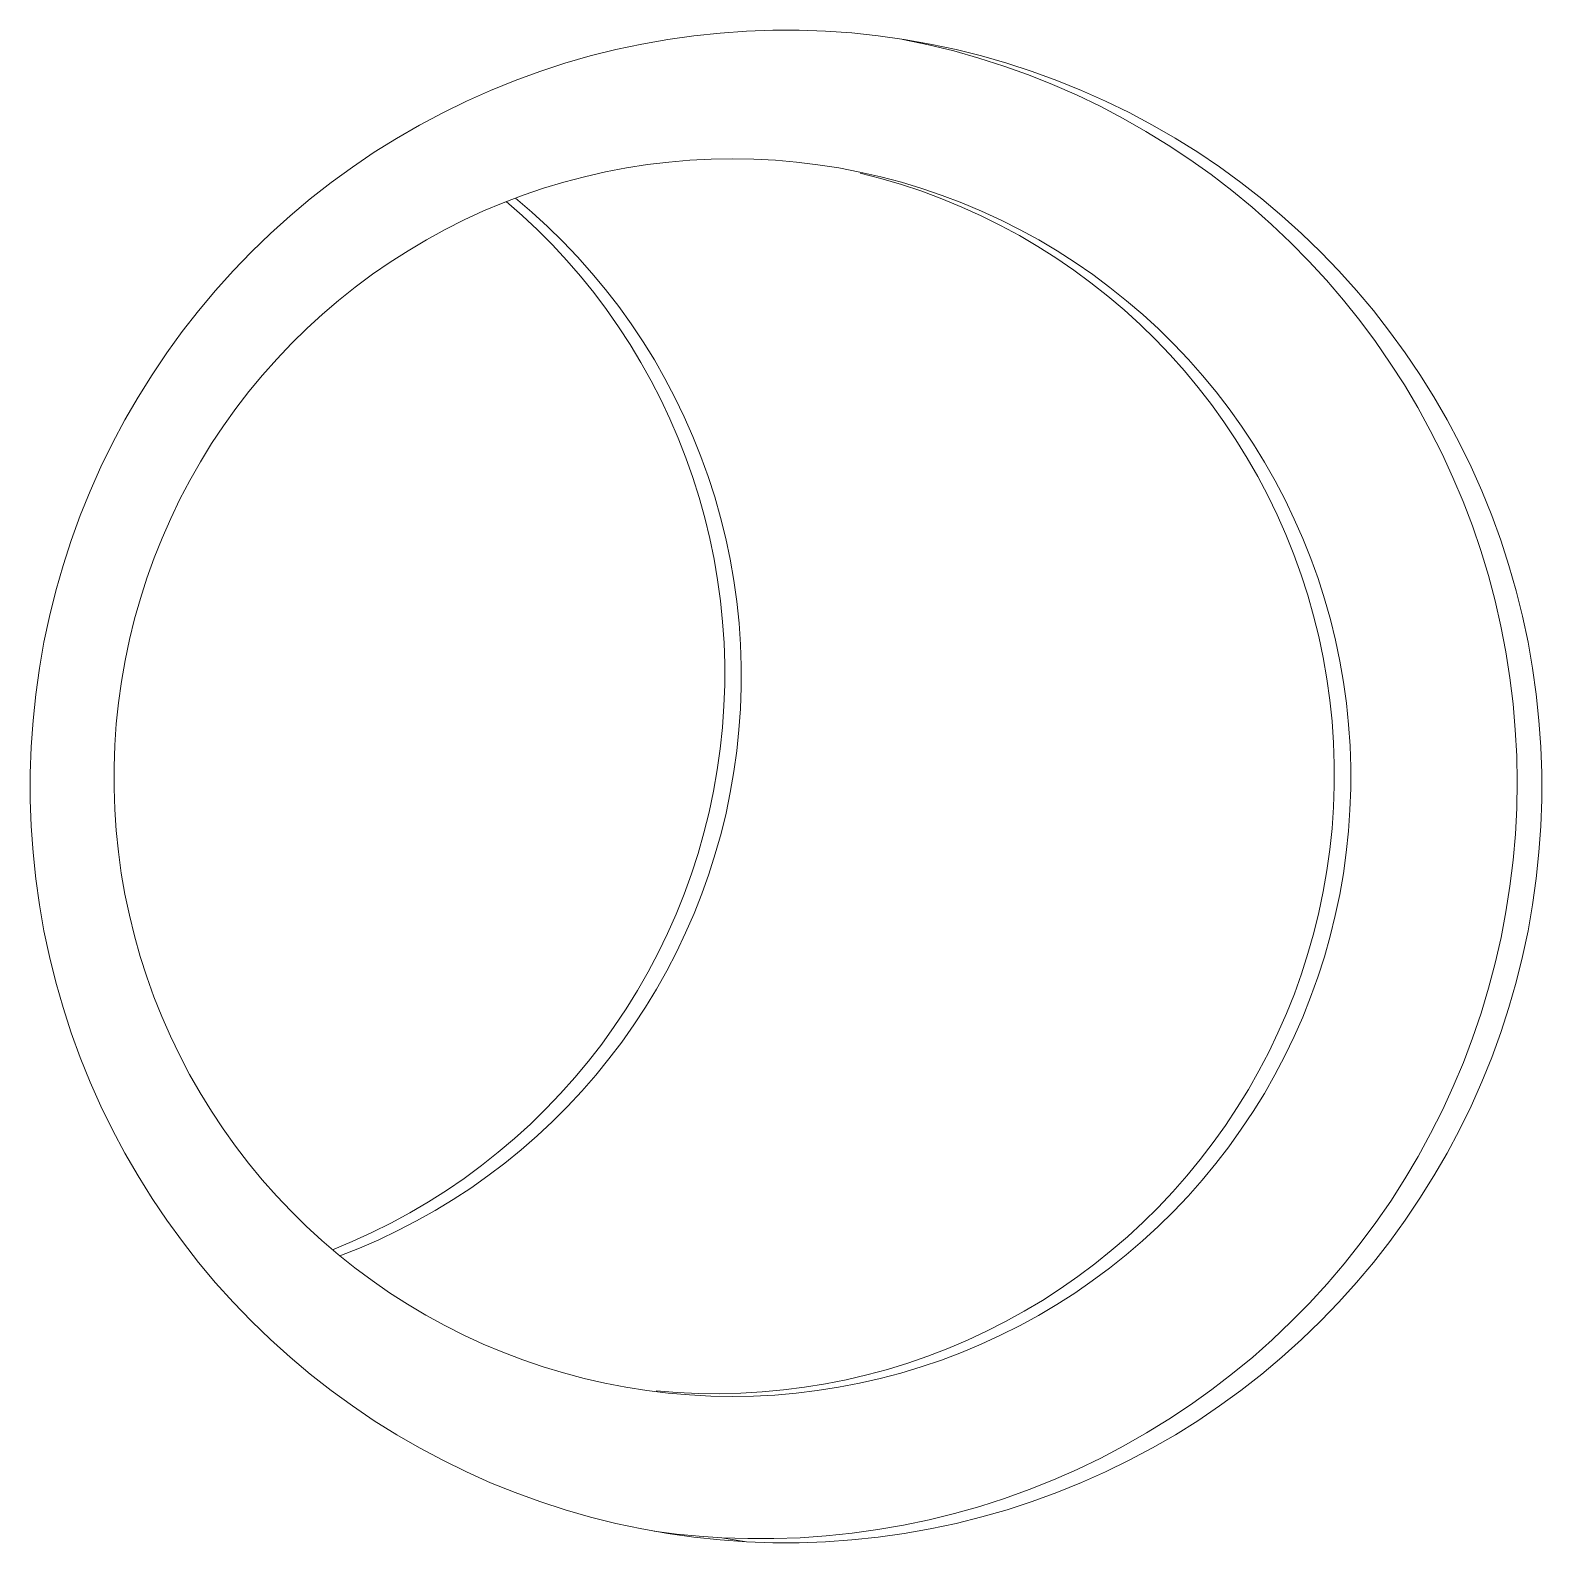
# Model space of a CAD drawing. Header units: inches. Extents: x 214 to 477, y -11 to 187.
# Drawn here: x 347.039 to 347.2554, y 115.3435 to 115.56 of the extents above; entities that cross this region are included whole.
import ezdxf

# ---------------------------------------------------------------- set-up
doc = ezdxf.new("R2010")
doc.units = ezdxf.units.IN
doc.layers.add('ZANO_R', color=7, linetype='Continuous', lineweight=0)

msp = doc.modelspace()

# ---------------------------------------------------------------- linework, layer by layer
at = {"layer": 'ZANO_R'}
for p, q in [((347.12659, 115.55802), (347.13031, 115.55868)), ((347.13031, 115.55868), (347.13405, 115.5592)), ((347.13405, 115.5592), (347.13781, 115.5596)), ((347.13781, 115.5596), (347.14158, 115.55987)), ((347.14158, 115.55987), (347.14535, 115.56)), ((347.14535, 115.56), (347.14913, 115.56)), ((347.14913, 115.56), (347.15291, 115.55987)), ((347.15291, 115.55987), (347.15667, 115.55961)), ((347.15667, 115.55961), (347.16043, 115.55921)), ((347.16043, 115.55921), (347.16417, 115.55868)), ((347.16763, 115.55793), (347.16397, 115.55869)), ((347.16417, 115.55868), (347.16789, 115.55803)), ((347.11923, 115.55632), (347.12289, 115.55723)), ((347.12289, 115.55723), (347.12659, 115.55802)), ((347.17127, 115.55704), (347.16763, 115.55793)), ((347.16789, 115.55803), (347.17159, 115.55724)), ((347.17486, 115.55602), (347.17127, 115.55704)), ((347.17159, 115.55724), (347.17525, 115.55632)), ((347.112, 115.5541), (347.1156, 115.55527)), ((347.1156, 115.55527), (347.11923, 115.55632)), ((347.17843, 115.55488), (347.17486, 115.55602)), ((347.17525, 115.55632), (347.17888, 115.55528)), ((347.18195, 115.55362), (347.17843, 115.55488)), ((347.17888, 115.55528), (347.18248, 115.55411)), ((347.10495, 115.55139), (347.10845, 115.55281)), ((347.10845, 115.55281), (347.112, 115.5541)), ((347.18542, 115.55224), (347.18195, 115.55362)), ((347.18248, 115.55411), (347.18603, 115.55282)), ((347.18884, 115.55074), (347.18542, 115.55224)), ((347.18603, 115.55282), (347.18953, 115.5514)), ((347.1015, 115.54986), (347.10495, 115.55139)), ((347.19221, 115.54912), (347.18884, 115.55074)), ((347.18953, 115.5514), (347.19298, 115.54987)), ((347.09477, 115.54642), (347.09811, 115.5482)), ((347.09811, 115.5482), (347.1015, 115.54986)), ((347.19553, 115.54738), (347.19221, 115.54912)), ((347.19298, 115.54987), (347.19638, 115.54821)), ((347.19638, 115.54821), (347.19971, 115.54643)), ((347.0915, 115.54453), (347.09477, 115.54642)), ((347.19878, 115.54553), (347.19553, 115.54738)), ((347.19971, 115.54643), (347.20298, 115.54454)), ((347.0883, 115.54253), (347.0915, 115.54453)), ((347.20196, 115.54357), (347.19878, 115.54553)), ((347.20508, 115.54151), (347.20196, 115.54357)), ((347.20298, 115.54454), (347.20619, 115.54254)), ((347.08517, 115.54042), (347.0883, 115.54253)), ((347.13045, 115.54114), (347.1335, 115.5414)), ((347.1335, 115.5414), (347.13655, 115.54156)), ((347.13655, 115.54156), (347.13961, 115.54161)), ((347.13961, 115.54161), (347.14266, 115.54155)), ((347.14266, 115.54155), (347.14572, 115.5414)), ((347.14572, 115.5414), (347.14876, 115.54113)), ((347.20812, 115.53933), (347.20508, 115.54151)), ((347.20619, 115.54254), (347.20932, 115.54043)), ((347.08211, 115.5382), (347.08517, 115.54042)), ((347.11841, 115.53904), (347.12139, 115.53972)), ((347.12139, 115.53972), (347.12439, 115.5403)), ((347.12439, 115.5403), (347.12741, 115.54077)), ((347.12741, 115.54077), (347.13045, 115.54114)), ((347.14876, 115.54113), (347.1518, 115.54076)), ((347.1518, 115.54076), (347.15482, 115.54029)), ((347.15482, 115.54029), (347.15782, 115.53971)), ((347.15782, 115.53971), (347.1608, 115.53903)), ((347.16083, 115.53879), (347.15785, 115.53956)), ((347.21108, 115.53706), (347.20812, 115.53933)), ((347.20932, 115.54043), (347.21237, 115.53821)), ((347.07913, 115.53587), (347.08211, 115.5382)), ((347.10963, 115.53639), (347.11253, 115.53738)), ((347.11253, 115.53738), (347.11545, 115.53826)), ((347.11545, 115.53826), (347.11841, 115.53904)), ((347.1608, 115.53903), (347.16376, 115.53824)), ((347.16377, 115.53792), (347.16083, 115.53879)), ((347.16376, 115.53824), (347.16668, 115.53736)), ((347.16669, 115.53695), (347.16377, 115.53792)), ((347.16668, 115.53736), (347.16958, 115.53637)), ((347.21397, 115.53468), (347.21108, 115.53706)), ((347.21237, 115.53821), (347.21535, 115.53588)), ((347.07624, 115.53344), (347.07913, 115.53587)), ((347.10395, 115.53413), (347.10677, 115.53531)), ((347.10677, 115.53531), (347.10963, 115.53639)), ((347.10947, 115.53348), (347.1072, 115.53547)), ((347.1085, 115.53597), (347.11084, 115.53398)), ((347.16957, 115.53588), (347.16669, 115.53695)), ((347.17241, 115.5347), (347.16957, 115.53588)), ((347.16958, 115.53637), (347.17244, 115.53528)), ((347.17244, 115.53528), (347.17525, 115.5341)), ((347.21535, 115.53588), (347.21824, 115.53345)), ((347.07343, 115.53091), (347.07624, 115.53344)), ((347.09844, 115.53148), (347.10118, 115.53285)), ((347.10118, 115.53285), (347.10395, 115.53413)), ((347.11167, 115.53142), (347.10947, 115.53348)), ((347.11084, 115.53398), (347.1131, 115.53191)), ((347.1752, 115.53343), (347.17241, 115.5347)), ((347.17795, 115.53207), (347.1752, 115.53343)), ((347.17525, 115.5341), (347.17803, 115.53282)), ((347.17803, 115.53282), (347.18076, 115.53144)), ((347.21677, 115.5322), (347.21397, 115.53468)), ((347.21824, 115.53345), (347.22105, 115.53092)), ((347.07072, 115.52829), (347.07343, 115.53091)), ((347.09576, 115.53001), (347.09844, 115.53148)), ((347.1138, 115.52928), (347.11167, 115.53142)), ((347.1131, 115.53191), (347.1153, 115.52977)), ((347.18066, 115.5306), (347.17795, 115.53207)), ((347.18331, 115.52905), (347.18066, 115.5306)), ((347.18076, 115.53144), (347.18344, 115.52998)), ((347.21948, 115.52963), (347.21677, 115.5322)), ((347.22105, 115.53092), (347.22377, 115.5283)), ((347.09056, 115.5268), (347.09313, 115.52845)), ((347.09313, 115.52845), (347.09576, 115.53001)), ((347.11585, 115.52706), (347.1138, 115.52928)), ((347.1153, 115.52977), (347.11741, 115.52755)), ((347.1859, 115.52741), (347.18331, 115.52905)), ((347.18344, 115.52998), (347.18607, 115.52841)), ((347.18607, 115.52841), (347.18865, 115.52676)), ((347.22211, 115.52696), (347.21948, 115.52963)), ((347.06809, 115.52557), (347.07072, 115.52829)), ((347.08804, 115.52507), (347.09056, 115.5268)), ((347.11782, 115.52478), (347.11585, 115.52706)), ((347.11741, 115.52755), (347.11945, 115.52525)), ((347.18844, 115.52567), (347.1859, 115.52741)), ((347.18865, 115.52676), (347.19116, 115.52503)), ((347.22464, 115.52421), (347.22211, 115.52696)), ((347.22377, 115.5283), (347.22639, 115.52558)), ((347.06557, 115.52276), (347.06809, 115.52557)), ((347.08558, 115.52325), (347.08804, 115.52507)), ((347.11972, 115.52244), (347.11782, 115.52478)), ((347.11945, 115.52525), (347.12141, 115.52289)), ((347.19091, 115.52385), (347.18844, 115.52567)), ((347.19116, 115.52503), (347.19361, 115.5232)), ((347.22707, 115.52137), (347.22464, 115.52421)), ((347.22639, 115.52558), (347.22892, 115.52277)), ((347.06314, 115.51986), (347.06557, 115.52276)), ((347.08319, 115.52134), (347.08558, 115.52325)), ((347.12154, 115.52003), (347.11972, 115.52244)), ((347.12141, 115.52289), (347.12329, 115.52046)), ((347.19332, 115.52194), (347.19091, 115.52385)), ((347.19567, 115.51996), (347.19332, 115.52194)), ((347.19361, 115.5232), (347.196, 115.52129)), ((347.22892, 115.52277), (347.23135, 115.51988)), ((347.06081, 115.51689), (347.06314, 115.51986)), ((347.08087, 115.51935), (347.08319, 115.52134)), ((347.12327, 115.51756), (347.12154, 115.52003)), ((347.12329, 115.52046), (347.12508, 115.51797)), ((347.19794, 115.51789), (347.19567, 115.51996)), ((347.196, 115.52129), (347.19833, 115.51931)), ((347.2294, 115.51845), (347.22707, 115.52137)), ((347.23135, 115.51988), (347.23367, 115.5169)), ((347.07862, 115.51729), (347.08087, 115.51935)), ((347.12492, 115.51503), (347.12327, 115.51756)), ((347.12508, 115.51797), (347.12678, 115.51542)), ((347.20014, 115.51574), (347.19794, 115.51789)), ((347.19833, 115.51931), (347.20058, 115.51724)), ((347.23163, 115.51545), (347.2294, 115.51845)), ((347.05859, 115.51383), (347.06081, 115.51689)), ((347.07643, 115.51514), (347.07862, 115.51729)), ((347.12678, 115.51542), (347.1284, 115.51281)), ((347.20226, 115.51352), (347.20014, 115.51574)), ((347.20058, 115.51724), (347.20276, 115.51509)), ((347.23376, 115.51237), (347.23163, 115.51545)), ((347.23367, 115.5169), (347.23589, 115.51384)), ((347.05648, 115.5107), (347.05859, 115.51383)), ((347.07433, 115.51293), (347.07643, 115.51514)), ((347.12648, 115.51245), (347.12492, 115.51503)), ((347.2043, 115.51123), (347.20226, 115.51352)), ((347.20276, 115.51509), (347.20486, 115.51287)), ((347.23589, 115.51384), (347.238, 115.51071)), ((347.0723, 115.51064), (347.07433, 115.51293)), ((347.12795, 115.50981), (347.12648, 115.51245)), ((347.1284, 115.51281), (347.12992, 115.51015)), ((347.20627, 115.50886), (347.2043, 115.51123)), ((347.20486, 115.51287), (347.20689, 115.51058)), ((347.23578, 115.50923), (347.23376, 115.51237)), ((347.05448, 115.50749), (347.05648, 115.5107)), ((347.07035, 115.50828), (347.0723, 115.51064)), ((347.12933, 115.50713), (347.12795, 115.50981)), ((347.12992, 115.51015), (347.13135, 115.50743)), ((347.20689, 115.51058), (347.20883, 115.50823)), ((347.23769, 115.50601), (347.23578, 115.50923)), ((347.238, 115.51071), (347.24001, 115.50751)), ((347.05259, 115.50422), (347.05448, 115.50749)), ((347.06849, 115.50586), (347.07035, 115.50828)), ((347.13062, 115.5044), (347.12933, 115.50713)), ((347.13135, 115.50743), (347.13268, 115.50467)), ((347.20815, 115.50643), (347.20627, 115.50886)), ((347.20883, 115.50823), (347.2107, 115.5058)), ((347.24001, 115.50751), (347.24189, 115.50423)), ((347.06671, 115.50337), (347.06849, 115.50586)), ((347.13268, 115.50467), (347.13392, 115.50186)), ((347.20994, 115.50394), (347.20815, 115.50643)), ((347.2107, 115.5058), (347.21247, 115.50331)), ((347.23948, 115.50273), (347.23769, 115.50601)), ((347.05082, 115.50088), (347.05259, 115.50422)), ((347.06501, 115.50083), (347.06671, 115.50337)), ((347.13182, 115.50163), (347.13062, 115.5044)), ((347.21165, 115.50139), (347.20994, 115.50394)), ((347.21247, 115.50331), (347.21417, 115.50077)), ((347.24117, 115.49939), (347.23948, 115.50273)), ((347.24189, 115.50423), (347.24367, 115.5009)), ((347.04916, 115.49749), (347.05082, 115.50088)), ((347.06341, 115.49822), (347.06501, 115.50083)), ((347.13292, 115.49882), (347.13182, 115.50163)), ((347.13392, 115.50186), (347.13506, 115.49901)), ((347.21327, 115.49877), (347.21165, 115.50139)), ((347.21417, 115.50077), (347.21577, 115.49816)), ((347.24367, 115.5009), (347.24532, 115.4975)), ((347.0619, 115.49557), (347.06341, 115.49822)), ((347.13392, 115.49598), (347.13292, 115.49882)), ((347.13506, 115.49901), (347.1361, 115.49612)), ((347.2148, 115.49611), (347.21327, 115.49877)), ((347.21577, 115.49816), (347.21728, 115.49551)), ((347.24273, 115.496), (347.24117, 115.49939)), ((347.04763, 115.49404), (347.04916, 115.49749)), ((347.13483, 115.4931), (347.13392, 115.49598)), ((347.1361, 115.49612), (347.13704, 115.4932)), ((347.21623, 115.49339), (347.2148, 115.49611)), ((347.24418, 115.49255), (347.24273, 115.496)), ((347.24532, 115.4975), (347.24686, 115.49405)), ((347.04621, 115.49053), (347.04763, 115.49404)), ((347.06048, 115.49286), (347.0619, 115.49557)), ((347.21728, 115.49551), (347.2187, 115.4928)), ((347.24686, 115.49405), (347.24828, 115.49055)), ((347.05915, 115.49011), (347.06048, 115.49286)), ((347.13564, 115.49019), (347.13483, 115.4931)), ((347.13704, 115.4932), (347.13788, 115.49025)), ((347.21757, 115.49062), (347.21623, 115.49339)), ((347.2187, 115.4928), (347.22002, 115.49004)), ((347.24551, 115.48906), (347.24418, 115.49255)), ((347.04492, 115.48698), (347.04621, 115.49053)), ((347.05792, 115.48731), (347.05915, 115.49011)), ((347.13635, 115.48726), (347.13564, 115.49019)), ((347.13788, 115.49025), (347.13862, 115.48727)), ((347.21881, 115.48781), (347.21757, 115.49062)), ((347.22002, 115.49004), (347.22125, 115.48724)), ((347.24828, 115.49055), (347.24957, 115.487)), ((347.05678, 115.48447), (347.05792, 115.48731)), ((347.13695, 115.48431), (347.13635, 115.48726)), ((347.13862, 115.48727), (347.13925, 115.48427)), ((347.21995, 115.48496), (347.21881, 115.48781)), ((347.22125, 115.48724), (347.22238, 115.4844)), ((347.24672, 115.48552), (347.24551, 115.48906)), ((347.04375, 115.48339), (347.04492, 115.48698)), ((347.2478, 115.48194), (347.24672, 115.48552)), ((347.24957, 115.487), (347.25073, 115.4834)), ((347.04271, 115.47976), (347.04375, 115.48339)), ((347.05575, 115.48159), (347.05678, 115.48447)), ((347.13746, 115.48133), (347.13695, 115.48431)), ((347.13925, 115.48427), (347.13978, 115.48125)), ((347.221, 115.48207), (347.21995, 115.48496)), ((347.22238, 115.4844), (347.22342, 115.48152)), ((347.25073, 115.4834), (347.25178, 115.47977)), ((347.05481, 115.47868), (347.05575, 115.48159)), ((347.13787, 115.47834), (347.13746, 115.48133)), ((347.13978, 115.48125), (347.1402, 115.47821)), ((347.22194, 115.47915), (347.221, 115.48207)), ((347.22342, 115.48152), (347.22435, 115.47861)), ((347.24876, 115.47832), (347.2478, 115.48194)), ((347.0418, 115.47609), (347.04271, 115.47976)), ((347.05398, 115.47574), (347.05481, 115.47868)), ((347.22278, 115.47619), (347.22194, 115.47915)), ((347.22435, 115.47861), (347.22518, 115.47567)), ((347.25178, 115.47977), (347.25269, 115.47611)), ((347.13817, 115.47534), (347.13787, 115.47834)), ((347.1402, 115.47821), (347.14052, 115.47515)), ((347.24959, 115.47468), (347.24876, 115.47832)), ((347.04101, 115.4724), (347.0418, 115.47609)), ((347.05325, 115.47277), (347.05398, 115.47574)), ((347.13837, 115.47233), (347.13817, 115.47534)), ((347.14052, 115.47515), (347.14073, 115.47209)), ((347.22352, 115.47321), (347.22278, 115.47619)), ((347.22518, 115.47567), (347.22591, 115.4727)), ((347.2503, 115.47101), (347.24959, 115.47468)), ((347.25269, 115.47611), (347.25348, 115.47241)), ((347.04036, 115.46868), (347.04101, 115.4724)), ((347.05262, 115.46978), (347.05325, 115.47277)), ((347.13847, 115.46931), (347.13837, 115.47233)), ((347.14073, 115.47209), (347.14083, 115.46903)), ((347.22415, 115.4702), (347.22352, 115.47321)), ((347.22591, 115.4727), (347.22654, 115.46971)), ((347.25348, 115.47241), (347.25413, 115.46869)), ((347.22468, 115.46718), (347.22415, 115.4702)), ((347.25088, 115.46731), (347.2503, 115.47101)), ((347.03983, 115.46494), (347.04036, 115.46868)), ((347.05209, 115.46677), (347.05262, 115.46978)), ((347.13847, 115.4663), (347.13847, 115.46931)), ((347.14083, 115.46903), (347.14083, 115.46596)), ((347.22654, 115.46971), (347.22706, 115.4667)), ((347.25413, 115.46869), (347.25466, 115.46495)), ((347.05167, 115.46374), (347.05209, 115.46677)), ((347.13836, 115.46328), (347.13847, 115.4663)), ((347.14083, 115.46596), (347.14072, 115.46289)), ((347.2251, 115.46413), (347.22468, 115.46718)), ((347.22706, 115.4667), (347.22748, 115.46367)), ((347.25134, 115.4636), (347.25088, 115.46731)), ((347.03944, 115.46118), (347.03983, 115.46494)), ((347.05136, 115.4607), (347.05167, 115.46374)), ((347.22542, 115.46108), (347.2251, 115.46413)), ((347.22748, 115.46367), (347.22779, 115.46063)), ((347.25166, 115.45988), (347.25134, 115.4636)), ((347.25466, 115.46495), (347.25505, 115.46119)), ((347.13815, 115.46022), (347.13836, 115.46328)), ((347.14072, 115.46289), (347.14051, 115.45988)), ((347.03917, 115.45741), (347.03944, 115.46118)), ((347.05115, 115.45765), (347.05136, 115.4607)), ((347.13783, 115.45716), (347.13815, 115.46022)), ((347.14051, 115.45988), (347.1402, 115.45687)), ((347.22563, 115.45801), (347.22542, 115.46108)), ((347.22779, 115.46063), (347.228, 115.45757)), ((347.25186, 115.45614), (347.25166, 115.45988)), ((347.25505, 115.46119), (347.25532, 115.45742)), ((347.03904, 115.45363), (347.03917, 115.45741)), ((347.05104, 115.45459), (347.05115, 115.45765)), ((347.1374, 115.45412), (347.13783, 115.45716)), ((347.22574, 115.45494), (347.22563, 115.45801)), ((347.228, 115.45757), (347.2281, 115.45452)), ((347.25532, 115.45742), (347.25545, 115.45365)), ((347.1402, 115.45687), (347.13979, 115.45388)), ((347.22574, 115.45187), (347.22574, 115.45494)), ((347.25192, 115.45241), (347.25186, 115.45614)), ((347.03904, 115.44986), (347.03904, 115.45363)), ((347.05104, 115.45153), (347.05104, 115.45459)), ((347.13687, 115.4511), (347.1374, 115.45412)), ((347.13979, 115.45388), (347.13927, 115.4509)), ((347.2281, 115.45452), (347.2281, 115.45146)), ((347.25545, 115.45365), (347.25545, 115.44987)), ((347.05114, 115.44848), (347.05104, 115.45153)), ((347.13624, 115.44809), (347.13687, 115.4511)), ((347.13927, 115.4509), (347.13866, 115.44794)), ((347.22563, 115.4488), (347.22574, 115.45187)), ((347.2281, 115.45146), (347.22799, 115.44841)), ((347.25186, 115.44867), (347.25192, 115.45241)), ((347.03917, 115.44608), (347.03904, 115.44986)), ((347.05135, 115.44543), (347.05114, 115.44848)), ((347.22542, 115.44576), (347.22563, 115.4488)), ((347.22799, 115.44841), (347.22778, 115.44536)), ((347.25167, 115.44493), (347.25186, 115.44867)), ((347.25545, 115.44987), (347.25532, 115.44609)), ((347.1355, 115.44511), (347.13624, 115.44809)), ((347.13866, 115.44794), (347.13794, 115.44501)), ((347.25532, 115.44609), (347.25505, 115.44233)), ((347.03944, 115.44231), (347.03917, 115.44608)), ((347.05166, 115.44239), (347.05135, 115.44543)), ((347.13466, 115.44216), (347.1355, 115.44511)), ((347.13794, 115.44501), (347.13712, 115.4421)), ((347.2251, 115.44273), (347.22542, 115.44576)), ((347.22778, 115.44536), (347.22746, 115.44231)), ((347.25135, 115.44121), (347.25167, 115.44493)), ((347.03983, 115.43855), (347.03944, 115.44231)), ((347.05208, 115.43936), (347.05166, 115.44239)), ((347.13372, 115.43924), (347.13466, 115.44216)), ((347.13712, 115.4421), (347.1362, 115.43922)), ((347.22469, 115.43972), (347.2251, 115.44273)), ((347.22746, 115.44231), (347.22704, 115.43929)), ((347.25505, 115.44233), (347.25466, 115.43857)), ((347.22416, 115.43672), (347.22469, 115.43972)), ((347.2509, 115.4375), (347.25135, 115.44121)), ((347.04036, 115.43481), (347.03983, 115.43855)), ((347.0526, 115.43634), (347.05208, 115.43936)), ((347.13267, 115.43635), (347.13372, 115.43924)), ((347.1362, 115.43922), (347.13519, 115.43637)), ((347.22704, 115.43929), (347.22652, 115.43627)), ((347.25032, 115.4338), (347.2509, 115.4375)), ((347.25466, 115.43857), (347.25413, 115.43483)), ((347.05323, 115.43335), (347.0526, 115.43634)), ((347.13153, 115.4335), (347.13267, 115.43635)), ((347.13519, 115.43637), (347.13408, 115.43356)), ((347.22354, 115.43374), (347.22416, 115.43672)), ((347.22652, 115.43627), (347.22589, 115.43328)), ((347.04101, 115.43109), (347.04036, 115.43481)), ((347.05396, 115.43038), (347.05323, 115.43335)), ((347.13029, 115.43069), (347.13153, 115.4335)), ((347.13408, 115.43356), (347.13288, 115.43079)), ((347.22281, 115.43079), (347.22354, 115.43374)), ((347.22589, 115.43328), (347.22516, 115.43031)), ((347.24962, 115.43013), (347.25032, 115.4338)), ((347.25413, 115.43483), (347.25348, 115.43111)), ((347.0418, 115.4274), (347.04101, 115.43109)), ((347.25348, 115.43111), (347.25269, 115.42741)), ((347.05479, 115.42744), (347.05396, 115.43038)), ((347.12895, 115.42792), (347.13029, 115.43069)), ((347.13288, 115.43079), (347.13158, 115.42806)), ((347.22198, 115.42786), (347.22281, 115.43079)), ((347.22516, 115.43031), (347.22432, 115.42737)), ((347.24879, 115.42648), (347.24962, 115.43013)), ((347.04271, 115.42373), (347.0418, 115.4274)), ((347.05572, 115.42453), (347.05479, 115.42744)), ((347.12751, 115.42521), (347.12895, 115.42792)), ((347.13158, 115.42806), (347.13018, 115.42538)), ((347.22106, 115.42496), (347.22198, 115.42786)), ((347.22432, 115.42737), (347.22339, 115.42446)), ((347.25269, 115.42741), (347.25178, 115.42374)), ((347.05675, 115.42165), (347.05572, 115.42453)), ((347.12599, 115.42254), (347.12751, 115.42521)), ((347.13018, 115.42538), (347.1287, 115.42275)), ((347.22003, 115.42209), (347.22106, 115.42496)), ((347.22339, 115.42446), (347.22235, 115.42158)), ((347.24783, 115.42287), (347.24879, 115.42648)), ((347.04376, 115.4201), (347.04271, 115.42373)), ((347.12437, 115.41993), (347.12599, 115.42254)), ((347.1287, 115.42275), (347.12713, 115.42017)), ((347.24675, 115.41929), (347.24783, 115.42287)), ((347.25178, 115.42374), (347.25074, 115.42011)), ((347.05789, 115.41881), (347.05675, 115.42165)), ((347.12713, 115.42017), (347.12547, 115.41764)), ((347.2189, 115.41926), (347.22003, 115.42209)), ((347.22235, 115.42158), (347.22122, 115.41874)), ((347.25074, 115.42011), (347.24957, 115.41652)), ((347.04492, 115.41651), (347.04376, 115.4201)), ((347.05911, 115.41601), (347.05789, 115.41881)), ((347.12266, 115.41738), (347.12437, 115.41993)), ((347.21768, 115.41648), (347.2189, 115.41926)), ((347.22122, 115.41874), (347.21999, 115.41595)), ((347.24555, 115.41575), (347.24675, 115.41929)), ((347.04621, 115.41296), (347.04492, 115.41651)), ((347.06044, 115.41325), (347.05911, 115.41601)), ((347.12087, 115.41489), (347.12266, 115.41738)), ((347.12547, 115.41764), (347.12373, 115.41517)), ((347.21637, 115.41373), (347.21768, 115.41648)), ((347.21999, 115.41595), (347.21866, 115.41319)), ((347.24957, 115.41652), (347.24828, 115.41297)), ((347.11899, 115.41246), (347.12087, 115.41489)), ((347.12373, 115.41517), (347.1219, 115.41277)), ((347.21495, 115.41103), (347.21637, 115.41373)), ((347.24423, 115.41225), (347.24555, 115.41575)), ((347.04763, 115.40945), (347.04621, 115.41296)), ((347.06186, 115.41055), (347.06044, 115.41325)), ((347.11702, 115.4101), (347.11899, 115.41246)), ((347.1219, 115.41277), (347.12, 115.41042)), ((347.21866, 115.41319), (347.21724, 115.41048)), ((347.24278, 115.4088), (347.24423, 115.41225)), ((347.24828, 115.41297), (347.24686, 115.40947)), ((347.04917, 115.406), (347.04763, 115.40945)), ((347.06337, 115.40789), (347.06186, 115.41055)), ((347.11498, 115.40781), (347.11702, 115.4101)), ((347.12, 115.41042), (347.11801, 115.40815)), ((347.21345, 115.40839), (347.21495, 115.41103)), ((347.21724, 115.41048), (347.21573, 115.40783)), ((347.24686, 115.40947), (347.24533, 115.40601)), ((347.06497, 115.40528), (347.06337, 115.40789)), ((347.11286, 115.40559), (347.11498, 115.40781)), ((347.11801, 115.40815), (347.11595, 115.40594)), ((347.21186, 115.40579), (347.21345, 115.40839)), ((347.21573, 115.40783), (347.21412, 115.40522)), ((347.24122, 115.40541), (347.24278, 115.4088)), ((347.05082, 115.40261), (347.04917, 115.406)), ((347.06666, 115.40274), (347.06497, 115.40528)), ((347.11066, 115.40344), (347.11286, 115.40559)), ((347.11595, 115.40594), (347.11381, 115.4038)), ((347.21018, 115.40325), (347.21186, 115.40579)), ((347.21412, 115.40522), (347.21243, 115.40268)), ((347.23954, 115.40207), (347.24122, 115.40541)), ((347.24533, 115.40601), (347.24367, 115.40262)), ((347.10839, 115.40137), (347.11066, 115.40344)), ((347.11381, 115.4038), (347.1116, 115.40174)), ((347.20841, 115.40078), (347.21018, 115.40325)), ((347.0526, 115.39927), (347.05082, 115.40261)), ((347.06844, 115.40025), (347.06666, 115.40274)), ((347.10605, 115.39939), (347.10839, 115.40137)), ((347.1116, 115.40174), (347.10932, 115.39975)), ((347.20656, 115.39836), (347.20841, 115.40078)), ((347.21243, 115.40268), (347.21065, 115.40019)), ((347.23775, 115.39878), (347.23954, 115.40207)), ((347.24367, 115.40262), (347.2419, 115.39928)), ((347.05448, 115.396), (347.0526, 115.39927)), ((347.07031, 115.39783), (347.06844, 115.40025)), ((347.10364, 115.39748), (347.10605, 115.39939)), ((347.10932, 115.39975), (347.10698, 115.39785)), ((347.21065, 115.40019), (347.20878, 115.39777)), ((347.23584, 115.39557), (347.23775, 115.39878)), ((347.2419, 115.39928), (347.24001, 115.39601)), ((347.07225, 115.39547), (347.07031, 115.39783)), ((347.10117, 115.39566), (347.10364, 115.39748)), ((347.10698, 115.39785), (347.10457, 115.39602)), ((347.20463, 115.39601), (347.20656, 115.39836)), ((347.20878, 115.39777), (347.20684, 115.39541)), ((347.05649, 115.39279), (347.05448, 115.396)), ((347.07428, 115.39318), (347.07225, 115.39547)), ((347.09863, 115.39393), (347.10117, 115.39566)), ((347.1021, 115.39428), (347.09958, 115.39262)), ((347.10457, 115.39602), (347.1021, 115.39428)), ((347.20262, 115.39372), (347.20463, 115.39601)), ((347.20684, 115.39541), (347.20481, 115.39313)), ((347.23382, 115.39242), (347.23584, 115.39557)), ((347.24001, 115.39601), (347.23801, 115.39281)), ((347.0586, 115.38966), (347.05649, 115.39279)), ((347.07638, 115.39096), (347.07428, 115.39318)), ((347.09339, 115.39073), (347.09604, 115.39228)), ((347.09604, 115.39228), (347.09863, 115.39393)), ((347.09958, 115.39262), (347.097, 115.39105)), ((347.20053, 115.39151), (347.20262, 115.39372)), ((347.20481, 115.39313), (347.2027, 115.39091)), ((347.2317, 115.38934), (347.23382, 115.39242)), ((347.23801, 115.39281), (347.2359, 115.38967)), ((347.07856, 115.38881), (347.07638, 115.39096)), ((347.09069, 115.38927), (347.09339, 115.39073)), ((347.097, 115.39105), (347.09436, 115.38957)), ((347.19836, 115.38937), (347.20053, 115.39151)), ((347.2027, 115.39091), (347.20052, 115.38877)), ((347.06082, 115.3866), (347.0586, 115.38966)), ((347.08081, 115.38675), (347.07856, 115.38881)), ((347.08514, 115.38663), (347.08794, 115.3879)), ((347.08794, 115.3879), (347.09069, 115.38927)), ((347.09168, 115.38818), (347.08895, 115.38688)), ((347.09436, 115.38957), (347.09168, 115.38818)), ((347.19613, 115.38731), (347.19836, 115.38937)), ((347.20052, 115.38877), (347.19827, 115.3867)), ((347.22947, 115.38634), (347.2317, 115.38934)), ((347.2359, 115.38967), (347.23368, 115.38662)), ((347.06314, 115.38363), (347.06082, 115.3866)), ((347.08313, 115.38476), (347.08081, 115.38675)), ((347.08231, 115.38545), (347.08514, 115.38663)), ((347.08618, 115.38567), (347.08337, 115.38456)), ((347.08895, 115.38688), (347.08618, 115.38567)), ((347.19382, 115.38532), (347.19613, 115.38731)), ((347.19827, 115.3867), (347.19595, 115.38471)), ((347.22714, 115.38341), (347.22947, 115.38634)), ((347.23368, 115.38662), (347.23135, 115.38364)), ((347.06557, 115.38073), (347.06314, 115.38363)), ((347.08552, 115.38285), (347.08313, 115.38476)), ((347.18901, 115.38159), (347.19145, 115.38341)), ((347.19145, 115.38341), (347.19382, 115.38532)), ((347.19595, 115.38471), (347.19355, 115.38281)), ((347.22471, 115.38057), (347.22714, 115.38341)), ((347.23135, 115.38364), (347.22892, 115.38074)), ((347.08798, 115.38103), (347.08552, 115.38285)), ((347.18651, 115.37985), (347.18901, 115.38159)), ((347.19355, 115.38281), (347.1911, 115.38098)), ((347.0681, 115.37792), (347.06557, 115.38073)), ((347.09049, 115.37929), (347.08798, 115.38103)), ((347.09307, 115.37764), (347.09049, 115.37929)), ((347.18396, 115.3782), (347.18651, 115.37985)), ((347.18858, 115.37925), (347.18601, 115.3776)), ((347.1911, 115.38098), (347.18858, 115.37925)), ((347.22219, 115.37782), (347.22471, 115.38057)), ((347.22892, 115.38074), (347.2264, 115.37794)), ((347.07072, 115.37521), (347.0681, 115.37792)), ((347.0957, 115.37608), (347.09307, 115.37764)), ((347.18134, 115.37664), (347.18396, 115.3782)), ((347.18601, 115.3776), (347.18338, 115.37604)), ((347.21957, 115.37515), (347.22219, 115.37782)), ((347.2264, 115.37794), (347.22377, 115.37522)), ((347.07344, 115.37258), (347.07072, 115.37521)), ((347.09838, 115.37461), (347.0957, 115.37608)), ((347.17597, 115.37378), (347.17868, 115.37516)), ((347.17868, 115.37516), (347.18134, 115.37664)), ((347.18338, 115.37604), (347.18069, 115.37457)), ((347.21686, 115.37257), (347.21957, 115.37515)), ((347.22377, 115.37522), (347.22106, 115.37259)), ((347.07625, 115.37005), (347.07344, 115.37258)), ((347.10111, 115.37323), (347.09838, 115.37461)), ((347.10388, 115.37195), (347.10111, 115.37323)), ((347.17041, 115.37131), (347.17321, 115.3725)), ((347.17321, 115.3725), (347.17597, 115.37378)), ((347.17796, 115.3732), (347.17519, 115.37192)), ((347.18069, 115.37457), (347.17796, 115.3732)), ((347.21406, 115.37009), (347.21686, 115.37257)), ((347.22106, 115.37259), (347.21825, 115.37006)), ((347.1067, 115.37077), (347.10388, 115.37195)), ((347.10956, 115.36968), (347.1067, 115.37077)), ((347.16757, 115.37021), (347.17041, 115.37131)), ((347.17237, 115.37074), (347.16951, 115.36966)), ((347.17519, 115.37192), (347.17237, 115.37074)), ((347.07914, 115.36762), (347.07625, 115.37005)), ((347.11246, 115.3687), (347.10956, 115.36968)), ((347.11538, 115.36781), (347.11246, 115.3687)), ((347.15884, 115.36753), (347.16178, 115.36832)), ((347.16178, 115.36832), (347.16469, 115.36922)), ((347.16661, 115.36867), (347.16368, 115.36779)), ((347.16469, 115.36922), (347.16757, 115.37021)), ((347.16951, 115.36966), (347.16661, 115.36867)), ((347.21118, 115.36771), (347.21406, 115.37009)), ((347.21825, 115.37006), (347.21536, 115.36763)), ((347.08212, 115.3653), (347.07914, 115.36762)), ((347.11834, 115.36703), (347.11538, 115.36781)), ((347.12132, 115.36634), (347.11834, 115.36703)), ((347.12432, 115.36577), (347.12132, 115.36634)), ((347.14989, 115.36575), (347.15289, 115.36624)), ((347.15289, 115.36624), (347.15588, 115.36683)), ((347.15775, 115.36633), (347.15474, 115.36575)), ((347.15588, 115.36683), (347.15884, 115.36753)), ((347.16073, 115.36701), (347.15775, 115.36633)), ((347.16368, 115.36779), (347.16073, 115.36701)), ((347.20821, 115.36543), (347.21118, 115.36771)), ((347.21536, 115.36763), (347.21238, 115.36531)), ((347.08517, 115.36308), (347.08212, 115.3653)), ((347.12734, 115.36529), (347.12432, 115.36577)), ((347.13038, 115.36492), (347.12734, 115.36529)), ((347.12864, 115.36525), (347.13167, 115.36501)), ((347.13342, 115.36466), (347.13038, 115.36492)), ((347.13167, 115.36501), (347.13471, 115.36487)), ((347.13647, 115.3645), (347.13342, 115.36466)), ((347.13471, 115.36487), (347.13776, 115.36484)), ((347.13953, 115.36444), (347.13647, 115.3645)), ((347.13776, 115.36484), (347.1408, 115.36491)), ((347.14259, 115.36449), (347.13953, 115.36444)), ((347.1408, 115.36491), (347.14384, 115.36509)), ((347.14564, 115.36465), (347.14259, 115.36449)), ((347.14384, 115.36509), (347.14687, 115.36537)), ((347.14869, 115.36491), (347.14564, 115.36465)), ((347.14687, 115.36537), (347.14989, 115.36575)), ((347.15172, 115.36528), (347.14869, 115.36491)), ((347.15474, 115.36575), (347.15172, 115.36528)), ((347.20517, 115.36325), (347.20821, 115.36543)), ((347.21238, 115.36531), (347.20932, 115.36309)), ((347.0883, 115.36096), (347.08517, 115.36308)), ((347.20206, 115.36118), (347.20517, 115.36325)), ((347.20932, 115.36309), (347.20619, 115.36097)), ((347.09151, 115.35896), (347.0883, 115.36096)), ((347.19888, 115.35922), (347.20206, 115.36118)), ((347.20619, 115.36097), (347.20299, 115.35897)), ((347.09478, 115.35707), (347.09151, 115.35896)), ((347.19232, 115.35563), (347.19563, 115.35737)), ((347.19563, 115.35737), (347.19888, 115.35922)), ((347.20299, 115.35897), (347.19972, 115.35708)), ((347.09811, 115.3553), (347.09478, 115.35707)), ((347.10151, 115.35364), (347.09811, 115.3553)), ((347.18895, 115.35401), (347.19232, 115.35563)), ((347.19638, 115.3553), (347.19299, 115.35365)), ((347.19972, 115.35708), (347.19638, 115.3553)), ((347.10496, 115.3521), (347.10151, 115.35364)), ((347.18553, 115.3525), (347.18895, 115.35401)), ((347.19299, 115.35365), (347.18954, 115.35211)), ((347.10846, 115.35068), (347.10496, 115.3521)), ((347.17854, 115.34985), (347.18206, 115.35111)), ((347.18206, 115.35111), (347.18553, 115.3525)), ((347.18954, 115.35211), (347.18604, 115.35069)), ((347.11201, 115.34939), (347.10846, 115.35068)), ((347.11561, 115.34822), (347.11201, 115.34939)), ((347.17138, 115.34769), (347.17498, 115.34871)), ((347.17498, 115.34871), (347.17854, 115.34985)), ((347.18249, 115.3494), (347.17889, 115.34823)), ((347.18604, 115.35069), (347.18249, 115.3494)), ((347.11924, 115.34718), (347.11561, 115.34822)), ((347.1229, 115.34626), (347.11924, 115.34718)), ((347.16409, 115.34602), (347.16775, 115.34679)), ((347.16775, 115.34679), (347.17138, 115.34769)), ((347.17526, 115.34719), (347.1716, 115.34627)), ((347.17889, 115.34823), (347.17526, 115.34719)), ((347.1266, 115.34548), (347.1229, 115.34626)), ((347.13032, 115.34482), (347.1266, 115.34548)), ((347.12835, 115.34516), (347.13157, 115.34475)), ((347.13406, 115.34429), (347.13032, 115.34482)), ((347.13157, 115.34475), (347.1348, 115.34444)), ((347.1348, 115.34444), (347.13804, 115.34422)), ((347.14925, 115.34422), (347.15298, 115.34448)), ((347.15298, 115.34448), (347.1567, 115.34486)), ((347.1567, 115.34486), (347.16041, 115.34538)), ((347.16041, 115.34538), (347.16409, 115.34602)), ((347.16418, 115.34483), (347.16044, 115.3443)), ((347.1679, 115.34548), (347.16418, 115.34483)), ((347.1716, 115.34627), (347.1679, 115.34548)), ((347.13782, 115.3439), (347.13406, 115.34429)), ((347.14158, 115.34363), (347.13782, 115.3439)), ((347.13804, 115.34422), (347.14178, 115.34409)), ((347.14158, 115.34363), (347.13804, 115.34422)), ((347.14536, 115.3435), (347.14158, 115.34363)), ((347.14178, 115.34409), (347.14552, 115.34409)), ((347.14914, 115.3435), (347.14536, 115.3435)), ((347.14552, 115.34409), (347.14925, 115.34422)), ((347.15291, 115.34364), (347.14914, 115.3435)), ((347.15668, 115.3439), (347.15291, 115.34364)), ((347.16044, 115.3443), (347.15668, 115.3439))]:
    msp.add_line(p, q, dxfattribs=at)

doc.saveas('drawing.dxf')
